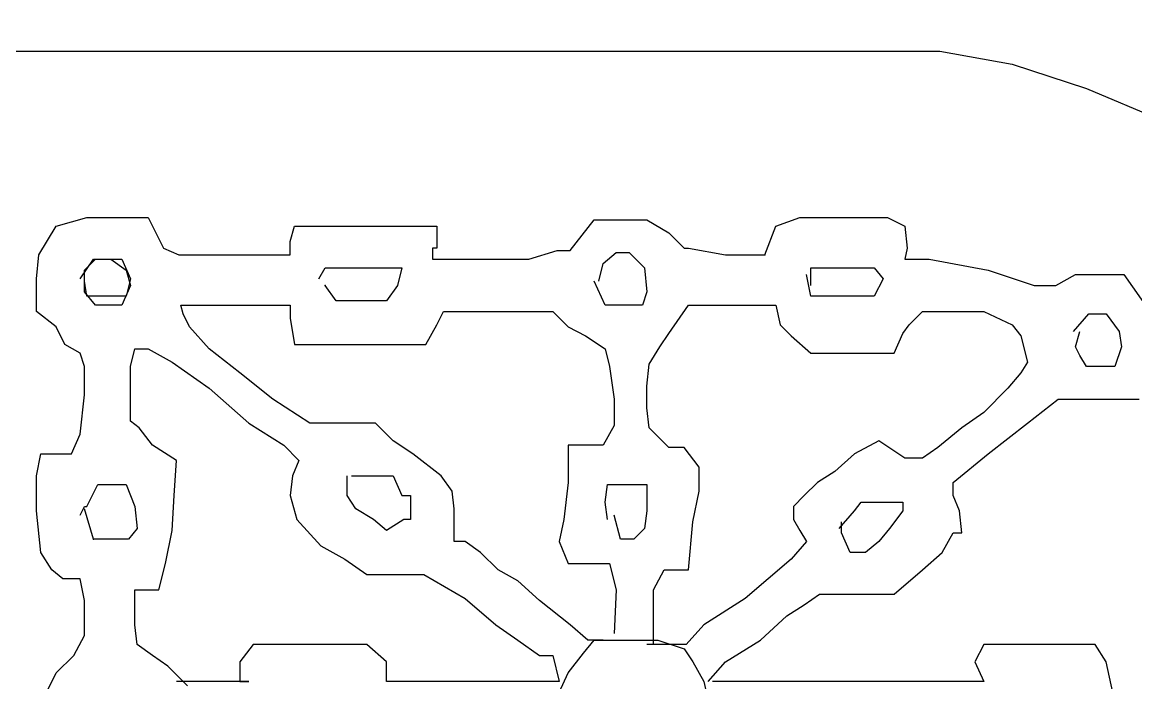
# Model space of a CAD drawing. Extents: x 731654 to 732244, y 4380181 to 4381208.
# Drawn here: x 731692.67 to 731697.76, y 4381045.25 to 4381048.27 of the extents above; entities that cross this region are included whole.
import ezdxf

# ---------------------------------------------------------------- set-up
doc = ezdxf.new("R2010")
doc.units = 0
doc.layers.get('0').update_dxf_attribs({"linetype": 'CONTINUOUS'})

msp = doc.modelspace()

# ---------------------------------------------------------------- linework, layer by layer
at = {"color": 0, "linetype": 'CONTINUOUS'}
for p, q in [((731692.12, 4381048.14), (731692.85, 4381048.14)), ((731692.12, 4381048.14), (731692.85, 4381048.14)), ((731692.85, 4381048.14), (731693.26, 4381048.14)), ((731692.85, 4381048.14), (731693.26, 4381048.14)), ((731693.26, 4381048.14), (731693.82, 4381048.14)), ((731693.26, 4381048.14), (731693.82, 4381048.14)), ((731693.82, 4381048.14), (731694.14, 4381048.14)), ((731693.82, 4381048.14), (731694.14, 4381048.14)), ((731694.14, 4381048.14), (731694.64, 4381048.14)), ((731694.14, 4381048.14), (731694.64, 4381048.14)), ((731694.64, 4381048.14), (731695.2, 4381048.14)), ((731694.64, 4381048.14), (731695.2, 4381048.14)), ((731695.2, 4381048.14), (731695.68, 4381048.14)), ((731695.2, 4381048.14), (731695.68, 4381048.14)), ((731695.68, 4381048.14), (731696.09, 4381048.14)), ((731695.68, 4381048.14), (731696.09, 4381048.14)), ((731696.09, 4381048.14), (731696.5, 4381048.14)), ((731696.09, 4381048.14), (731696.5, 4381048.14)), ((731696.5, 4381048.14), (731696.86, 4381048.14)), ((731696.5, 4381048.14), (731696.86, 4381048.14)), ((731696.86, 4381048.14), (731697.19, 4381048.08)), ((731696.86, 4381048.14), (731697.19, 4381048.08)), ((731697.19, 4381048.08), (731697.53, 4381047.97)), ((731697.19, 4381048.08), (731697.53, 4381047.97)), ((731697.53, 4381047.97), (731697.93, 4381047.8)), ((731697.53, 4381047.97), (731697.93, 4381047.8)), ((731692.82, 4381047.34), (731692.96, 4381047.38)), ((731692.82, 4381047.34), (731692.96, 4381047.38)), ((731692.96, 4381047.38), (731693.09, 4381047.38)), ((731692.96, 4381047.38), (731693.09, 4381047.38)), ((731693.09, 4381047.38), (731693.24, 4381047.38)), ((731693.09, 4381047.38), (731693.24, 4381047.38)), ((731693.24, 4381047.38), (731693.31, 4381047.24)), ((731693.24, 4381047.38), (731693.31, 4381047.24)), ((731695.17, 4381047.23), (731695.28, 4381047.37)), ((731695.17, 4381047.23), (731695.28, 4381047.37)), ((731695.28, 4381047.37), (731695.4, 4381047.37)), ((731695.28, 4381047.37), (731695.4, 4381047.37)), ((731695.4, 4381047.37), (731695.52, 4381047.37)), ((731695.4, 4381047.37), (731695.52, 4381047.37)), ((731695.52, 4381047.37), (731695.62, 4381047.31)), ((731695.52, 4381047.37), (731695.62, 4381047.31)), ((731696.11, 4381047.34), (731696.22, 4381047.38)), ((731696.11, 4381047.34), (731696.22, 4381047.38)), ((731696.22, 4381047.38), (731696.35, 4381047.38)), ((731696.22, 4381047.38), (731696.35, 4381047.38)), ((731696.35, 4381047.38), (731696.5, 4381047.38)), ((731696.35, 4381047.38), (731696.5, 4381047.38)), ((731696.5, 4381047.38), (731696.62, 4381047.38)), ((731696.5, 4381047.38), (731696.62, 4381047.38)), ((731696.62, 4381047.38), (731696.7, 4381047.34)), ((731696.62, 4381047.38), (731696.7, 4381047.34)), ((731692.74, 4381047.21), (731692.82, 4381047.34)), ((731692.74, 4381047.21), (731692.82, 4381047.34)), ((731693.89, 4381047.27), (731693.91, 4381047.34)), ((731693.89, 4381047.27), (731693.91, 4381047.34)), ((731693.91, 4381047.34), (731693.98, 4381047.34)), ((731693.91, 4381047.34), (731693.98, 4381047.34)), ((731693.98, 4381047.34), (731694.14, 4381047.34)), ((731693.98, 4381047.34), (731694.14, 4381047.34)), ((731694.14, 4381047.34), (731694.27, 4381047.34)), ((731694.14, 4381047.34), (731694.27, 4381047.34)), ((731694.27, 4381047.34), (731694.4, 4381047.34)), ((731694.27, 4381047.34), (731694.4, 4381047.34)), ((731694.4, 4381047.34), (731694.5, 4381047.34)), ((731694.4, 4381047.34), (731694.5, 4381047.34)), ((731694.5, 4381047.34), (731694.56, 4381047.34)), ((731694.5, 4381047.34), (731694.56, 4381047.34)), ((731694.56, 4381047.34), (731694.56, 4381047.24)), ((731694.56, 4381047.34), (731694.56, 4381047.24)), ((731695.62, 4381047.31), (731695.69, 4381047.24)), ((731695.62, 4381047.31), (731695.69, 4381047.24)), ((731696.06, 4381047.21), (731696.11, 4381047.34)), ((731696.06, 4381047.21), (731696.11, 4381047.34)), ((731696.7, 4381047.34), (731696.71, 4381047.24)), ((731696.7, 4381047.34), (731696.71, 4381047.24)), ((731693.31, 4381047.24), (731693.38, 4381047.21)), ((731693.31, 4381047.24), (731693.38, 4381047.21)), ((731693.89, 4381047.21), (731693.89, 4381047.27)), ((731693.89, 4381047.21), (731693.89, 4381047.27)), ((731694.56, 4381047.24), (731694.54, 4381047.24)), ((731694.54, 4381047.24), (731694.54, 4381047.19)), ((731694.56, 4381047.24), (731694.54, 4381047.24)), ((731694.54, 4381047.24), (731694.54, 4381047.19)), ((731695.69, 4381047.24), (731695.71, 4381047.24)), ((731695.69, 4381047.24), (731695.71, 4381047.24)), ((731695.71, 4381047.24), (731695.88, 4381047.21)), ((731695.71, 4381047.24), (731695.88, 4381047.21)), ((731696.71, 4381047.24), (731696.7, 4381047.19)), ((731696.71, 4381047.24), (731696.7, 4381047.19)), ((731692.73, 4381047.1), (731692.74, 4381047.21)), ((731692.73, 4381047.1), (731692.74, 4381047.21)), ((731692.93, 4381047.1), (731692.99, 4381047.19)), ((731692.93, 4381047.1), (731692.99, 4381047.19)), ((731692.95, 4381047.14), (731693, 4381047.19)), ((731692.95, 4381047.14), (731693, 4381047.19)), ((731692.99, 4381047.19), (731693.04, 4381047.19)), ((731692.99, 4381047.19), (731693.04, 4381047.19)), ((731693, 4381047.19), (731693.07, 4381047.19)), ((731693, 4381047.19), (731693.07, 4381047.19)), ((731693.04, 4381047.19), (731693.12, 4381047.19)), ((731693.04, 4381047.19), (731693.12, 4381047.19)), ((731693.07, 4381047.19), (731693.14, 4381047.14)), ((731693.07, 4381047.19), (731693.14, 4381047.14)), ((731693.12, 4381047.19), (731693.16, 4381047.1)), ((731693.12, 4381047.19), (731693.16, 4381047.1)), ((731693.38, 4381047.21), (731693.5, 4381047.21)), ((731693.38, 4381047.21), (731693.5, 4381047.21)), ((731693.5, 4381047.21), (731693.64, 4381047.21)), ((731693.5, 4381047.21), (731693.64, 4381047.21)), ((731693.64, 4381047.21), (731693.8, 4381047.21)), ((731693.64, 4381047.21), (731693.8, 4381047.21)), ((731693.8, 4381047.21), (731693.89, 4381047.21)), ((731693.8, 4381047.21), (731693.89, 4381047.21)), ((731694.54, 4381047.19), (731694.69, 4381047.19)), ((731694.54, 4381047.19), (731694.69, 4381047.19)), ((731694.69, 4381047.19), (731694.87, 4381047.19)), ((731694.69, 4381047.19), (731694.87, 4381047.19)), ((731694.87, 4381047.19), (731694.98, 4381047.19)), ((731694.87, 4381047.19), (731694.98, 4381047.19)), ((731694.98, 4381047.19), (731695.11, 4381047.23)), ((731694.98, 4381047.19), (731695.11, 4381047.23)), ((731695.11, 4381047.23), (731695.17, 4381047.23)), ((731695.11, 4381047.23), (731695.17, 4381047.23)), ((731695.32, 4381047.17), (731695.38, 4381047.22)), ((731695.32, 4381047.17), (731695.38, 4381047.22)), ((731695.38, 4381047.22), (731695.44, 4381047.22)), ((731695.38, 4381047.22), (731695.44, 4381047.22)), ((731695.44, 4381047.22), (731695.51, 4381047.15)), ((731695.44, 4381047.22), (731695.51, 4381047.15)), ((731695.88, 4381047.21), (731695.98, 4381047.21)), ((731695.88, 4381047.21), (731695.98, 4381047.21)), ((731695.98, 4381047.21), (731696.06, 4381047.21)), ((731695.98, 4381047.21), (731696.06, 4381047.21)), ((731696.7, 4381047.19), (731696.81, 4381047.19)), ((731696.7, 4381047.19), (731696.81, 4381047.19)), ((731696.81, 4381047.19), (731697.08, 4381047.14)), ((731696.81, 4381047.19), (731697.08, 4381047.14)), ((731692.95, 4381047.04), (731692.95, 4381047.14)), ((731692.95, 4381047.09), (731692.95, 4381047.14)), ((731692.95, 4381047.04), (731692.95, 4381047.14)), ((731692.95, 4381047.09), (731692.95, 4381047.14)), ((731693.14, 4381047.14), (731693.16, 4381047.07)), ((731693.14, 4381047.14), (731693.16, 4381047.07)), ((731694.02, 4381047.1), (731694.05, 4381047.15)), ((731694.02, 4381047.1), (731694.05, 4381047.15)), ((731694.05, 4381047.15), (731694.11, 4381047.15)), ((731694.05, 4381047.15), (731694.11, 4381047.15)), ((731694.11, 4381047.15), (731694.21, 4381047.15)), ((731694.11, 4381047.15), (731694.21, 4381047.15)), ((731694.21, 4381047.15), (731694.34, 4381047.15)), ((731694.21, 4381047.15), (731694.34, 4381047.15)), ((731694.34, 4381047.15), (731694.4, 4381047.15)), ((731694.34, 4381047.15), (731694.4, 4381047.15)), ((731694.4, 4381047.15), (731694.38, 4381047.07)), ((731694.4, 4381047.15), (731694.38, 4381047.07)), ((731695.3, 4381047.09), (731695.32, 4381047.17)), ((731695.3, 4381047.09), (731695.32, 4381047.17)), ((731695.51, 4381047.15), (731695.52, 4381047.04)), ((731695.51, 4381047.15), (731695.52, 4381047.04)), ((731696.27, 4381047.07), (731696.27, 4381047.15)), ((731696.27, 4381047.15), (731696.3, 4381047.15)), ((731696.27, 4381047.07), (731696.27, 4381047.15)), ((731696.27, 4381047.15), (731696.3, 4381047.15)), ((731696.3, 4381047.15), (731696.41, 4381047.15)), ((731696.3, 4381047.15), (731696.41, 4381047.15)), ((731696.41, 4381047.15), (731696.5, 4381047.15)), ((731696.41, 4381047.15), (731696.5, 4381047.15)), ((731696.5, 4381047.15), (731696.56, 4381047.15)), ((731696.5, 4381047.15), (731696.56, 4381047.15)), ((731696.56, 4381047.15), (731696.6, 4381047.1)), ((731696.56, 4381047.15), (731696.6, 4381047.1)), ((731697.08, 4381047.14), (731697.29, 4381047.07)), ((731697.08, 4381047.14), (731697.29, 4381047.07)), ((731692.73, 4381046.95), (731692.73, 4381047.1)), ((731692.73, 4381046.95), (731692.73, 4381047.1)), ((731692.96, 4381047.02), (731692.95, 4381047.09)), ((731692.96, 4381047.02), (731692.95, 4381047.09)), ((731693.16, 4381047.1), (731693.14, 4381047.02)), ((731693.16, 4381047.1), (731693.14, 4381047.02)), ((731695.33, 4381046.98), (731695.28, 4381047.09)), ((731695.33, 4381046.98), (731695.28, 4381047.09)), ((731696.27, 4381047.02), (731696.25, 4381047.12)), ((731696.27, 4381047.02), (731696.25, 4381047.12)), ((731696.6, 4381047.1), (731696.56, 4381047.02)), ((731696.6, 4381047.1), (731696.56, 4381047.02)), ((731697.39, 4381047.07), (731697.48, 4381047.12)), ((731697.39, 4381047.07), (731697.48, 4381047.12)), ((731697.48, 4381047.12), (731697.59, 4381047.12)), ((731697.48, 4381047.12), (731697.59, 4381047.12)), ((731697.59, 4381047.12), (731697.7, 4381047.12)), ((731697.59, 4381047.12), (731697.7, 4381047.12)), ((731697.7, 4381047.12), (731697.82, 4381046.95)), ((731697.7, 4381047.12), (731697.82, 4381046.95)), ((731693, 4381046.98), (731692.95, 4381047.04)), ((731693, 4381046.98), (731692.95, 4381047.04)), ((731693.16, 4381047.07), (731693.12, 4381046.98)), ((731693.16, 4381047.07), (731693.12, 4381046.98)), ((731694.1, 4381047), (731694.05, 4381047.07)), ((731694.1, 4381047), (731694.05, 4381047.07)), ((731694.38, 4381047.07), (731694.33, 4381047)), ((731694.38, 4381047.07), (731694.33, 4381047)), ((731695.52, 4381047.04), (731695.5, 4381046.98)), ((731695.52, 4381047.04), (731695.5, 4381046.98)), ((731697.29, 4381047.07), (731697.39, 4381047.07)), ((731697.29, 4381047.07), (731697.39, 4381047.07)), ((731693, 4381047.02), (731692.96, 4381047.02)), ((731693, 4381047.02), (731692.96, 4381047.02)), ((731693.04, 4381047.02), (731693, 4381047.02)), ((731693.04, 4381047.02), (731693, 4381047.02)), ((731693.1, 4381047.02), (731693.04, 4381047.02)), ((731693.1, 4381047.02), (731693.04, 4381047.02)), ((731693.14, 4381047.02), (731693.1, 4381047.02)), ((731693.14, 4381047.02), (731693.1, 4381047.02)), ((731694.13, 4381047), (731694.1, 4381047)), ((731694.13, 4381047), (731694.1, 4381047)), ((731694.23, 4381047), (731694.13, 4381047)), ((731694.23, 4381047), (731694.13, 4381047)), ((731694.33, 4381047), (731694.23, 4381047)), ((731694.33, 4381047), (731694.23, 4381047)), ((731696.34, 4381047.02), (731696.27, 4381047.02)), ((731696.34, 4381047.02), (731696.27, 4381047.02)), ((731696.47, 4381047.02), (731696.34, 4381047.02)), ((731696.47, 4381047.02), (731696.34, 4381047.02)), ((731696.56, 4381047.02), (731696.47, 4381047.02)), ((731696.56, 4381047.02), (731696.47, 4381047.02)), ((731692.82, 4381046.88), (731692.73, 4381046.95)), ((731692.82, 4381046.88), (731692.73, 4381046.95)), ((731693.05, 4381046.98), (731693, 4381046.98)), ((731693.05, 4381046.98), (731693, 4381046.98)), ((731693.12, 4381046.98), (731693.05, 4381046.98)), ((731693.12, 4381046.98), (731693.05, 4381046.98)), ((731693.4, 4381046.94), (731693.39, 4381046.98)), ((731693.39, 4381046.98), (731693.54, 4381046.98)), ((731693.4, 4381046.94), (731693.39, 4381046.98)), ((731693.39, 4381046.98), (731693.54, 4381046.98)), ((731693.43, 4381046.88), (731693.4, 4381046.94)), ((731693.43, 4381046.88), (731693.4, 4381046.94)), ((731693.54, 4381046.98), (731693.72, 4381046.98)), ((731693.54, 4381046.98), (731693.72, 4381046.98)), ((731693.72, 4381046.98), (731693.84, 4381046.98)), ((731693.72, 4381046.98), (731693.84, 4381046.98)), ((731693.84, 4381046.98), (731693.89, 4381046.98)), ((731693.84, 4381046.98), (731693.89, 4381046.98)), ((731693.89, 4381046.98), (731693.89, 4381046.92)), ((731693.89, 4381046.98), (731693.89, 4381046.92)), ((731694.56, 4381046.89), (731694.59, 4381046.95)), ((731694.56, 4381046.89), (731694.59, 4381046.95)), ((731694.59, 4381046.95), (731694.72, 4381046.95)), ((731694.59, 4381046.95), (731694.72, 4381046.95)), ((731694.72, 4381046.95), (731694.88, 4381046.95)), ((731694.72, 4381046.95), (731694.88, 4381046.95)), ((731694.88, 4381046.95), (731695, 4381046.95)), ((731694.88, 4381046.95), (731695, 4381046.95)), ((731695, 4381046.95), (731695.09, 4381046.95)), ((731695, 4381046.95), (731695.09, 4381046.95)), ((731695.09, 4381046.95), (731695.16, 4381046.88)), ((731695.09, 4381046.95), (731695.16, 4381046.88)), ((731695.35, 4381046.98), (731695.33, 4381046.98)), ((731695.35, 4381046.98), (731695.33, 4381046.98)), ((731695.43, 4381046.98), (731695.35, 4381046.98)), ((731695.43, 4381046.98), (731695.35, 4381046.98)), ((731695.5, 4381046.98), (731695.43, 4381046.98)), ((731695.5, 4381046.98), (731695.43, 4381046.98)), ((731695.62, 4381046.85), (731695.71, 4381046.98)), ((731695.62, 4381046.85), (731695.71, 4381046.98)), ((731695.71, 4381046.98), (731695.79, 4381046.98)), ((731695.71, 4381046.98), (731695.79, 4381046.98)), ((731695.79, 4381046.98), (731695.93, 4381046.98)), ((731695.79, 4381046.98), (731695.93, 4381046.98)), ((731695.93, 4381046.98), (731696.01, 4381046.98)), ((731695.93, 4381046.98), (731696.01, 4381046.98)), ((731696.01, 4381046.98), (731696.08, 4381046.98)), ((731696.01, 4381046.98), (731696.08, 4381046.98)), ((731696.08, 4381046.98), (731696.11, 4381046.98)), ((731696.08, 4381046.98), (731696.11, 4381046.98)), ((731696.11, 4381046.98), (731696.13, 4381046.89)), ((731696.11, 4381046.98), (731696.13, 4381046.89)), ((731696.72, 4381046.89), (731696.78, 4381046.95)), ((731696.72, 4381046.89), (731696.78, 4381046.95)), ((731696.78, 4381046.95), (731696.9, 4381046.95)), ((731696.78, 4381046.95), (731696.9, 4381046.95)), ((731696.9, 4381046.95), (731697.06, 4381046.95)), ((731696.9, 4381046.95), (731697.06, 4381046.95)), ((731697.06, 4381046.95), (731697.19, 4381046.89)), ((731697.06, 4381046.95), (731697.19, 4381046.89)), ((731697.47, 4381046.86), (731697.54, 4381046.94)), ((731697.47, 4381046.86), (731697.54, 4381046.94)), ((731697.54, 4381046.94), (731697.62, 4381046.94)), ((731697.54, 4381046.94), (731697.62, 4381046.94)), ((731697.62, 4381046.94), (731697.68, 4381046.86)), ((731697.62, 4381046.94), (731697.68, 4381046.86)), ((731693.89, 4381046.92), (731693.91, 4381046.8)), ((731693.89, 4381046.92), (731693.91, 4381046.8)), ((731694.51, 4381046.8), (731694.56, 4381046.89)), ((731694.51, 4381046.8), (731694.56, 4381046.89)), ((731696.13, 4381046.89), (731696.18, 4381046.84)), ((731696.13, 4381046.89), (731696.18, 4381046.84)), ((731696.69, 4381046.85), (731696.72, 4381046.89)), ((731696.69, 4381046.85), (731696.72, 4381046.89)), ((731697.19, 4381046.89), (731697.23, 4381046.84)), ((731697.19, 4381046.89), (731697.23, 4381046.84)), ((731692.86, 4381046.8), (731692.82, 4381046.88)), ((731692.86, 4381046.8), (731692.82, 4381046.88)), ((731693.52, 4381046.78), (731693.43, 4381046.88)), ((731693.52, 4381046.78), (731693.43, 4381046.88)), ((731695.16, 4381046.88), (731695.24, 4381046.84)), ((731695.16, 4381046.88), (731695.24, 4381046.84)), ((731695.24, 4381046.84), (731695.33, 4381046.78)), ((731695.24, 4381046.84), (731695.33, 4381046.78)), ((731695.58, 4381046.79), (731695.62, 4381046.85)), ((731695.58, 4381046.79), (731695.62, 4381046.85)), ((731696.18, 4381046.84), (731696.27, 4381046.76)), ((731696.18, 4381046.84), (731696.27, 4381046.76)), ((731696.65, 4381046.76), (731696.69, 4381046.85)), ((731696.65, 4381046.76), (731696.69, 4381046.85)), ((731697.23, 4381046.84), (731697.26, 4381046.72)), ((731697.23, 4381046.84), (731697.26, 4381046.72)), ((731697.48, 4381046.79), (731697.5, 4381046.86)), ((731697.48, 4381046.79), (731697.5, 4381046.86)), ((731697.68, 4381046.86), (731697.69, 4381046.79)), ((731697.68, 4381046.86), (731697.69, 4381046.79)), ((731692.93, 4381046.76), (731692.86, 4381046.8)), ((731692.93, 4381046.76), (731692.86, 4381046.8)), ((731693.91, 4381046.8), (731694, 4381046.8)), ((731693.91, 4381046.8), (731694, 4381046.8)), ((731694, 4381046.8), (731694.21, 4381046.8)), ((731694, 4381046.8), (731694.21, 4381046.8)), ((731694.21, 4381046.8), (731694.31, 4381046.8)), ((731694.21, 4381046.8), (731694.31, 4381046.8)), ((731694.31, 4381046.8), (731694.44, 4381046.8)), ((731694.31, 4381046.8), (731694.44, 4381046.8)), ((731694.44, 4381046.8), (731694.51, 4381046.8)), ((731694.44, 4381046.8), (731694.51, 4381046.8)), ((731695.53, 4381046.71), (731695.58, 4381046.79)), ((731695.53, 4381046.71), (731695.58, 4381046.79)), ((731697.5, 4381046.75), (731697.48, 4381046.79)), ((731697.5, 4381046.75), (731697.48, 4381046.79)), ((731697.69, 4381046.79), (731697.66, 4381046.7)), ((731697.69, 4381046.79), (731697.66, 4381046.7)), ((731692.95, 4381046.7), (731692.93, 4381046.76)), ((731692.95, 4381046.7), (731692.93, 4381046.76)), ((731693.16, 4381046.7), (731693.18, 4381046.78)), ((731693.16, 4381046.7), (731693.18, 4381046.78)), ((731693.18, 4381046.78), (731693.24, 4381046.78)), ((731693.18, 4381046.78), (731693.24, 4381046.78)), ((731693.24, 4381046.78), (731693.35, 4381046.72)), ((731693.24, 4381046.78), (731693.35, 4381046.72)), ((731693.66, 4381046.67), (731693.52, 4381046.78)), ((731693.66, 4381046.67), (731693.52, 4381046.78)), ((731695.33, 4381046.78), (731695.35, 4381046.7)), ((731695.33, 4381046.78), (731695.35, 4381046.7)), ((731696.27, 4381046.76), (731696.37, 4381046.76)), ((731696.27, 4381046.76), (731696.37, 4381046.76)), ((731696.37, 4381046.76), (731696.45, 4381046.76)), ((731696.37, 4381046.76), (731696.45, 4381046.76)), ((731696.45, 4381046.76), (731696.55, 4381046.76)), ((731696.45, 4381046.76), (731696.55, 4381046.76)), ((731696.55, 4381046.76), (731696.65, 4381046.76)), ((731696.55, 4381046.76), (731696.65, 4381046.76)), ((731697.53, 4381046.7), (731697.5, 4381046.75)), ((731697.53, 4381046.7), (731697.5, 4381046.75)), ((731692.95, 4381046.57), (731692.95, 4381046.7)), ((731692.95, 4381046.57), (731692.95, 4381046.7)), ((731693.16, 4381046.57), (731693.16, 4381046.7)), ((731693.16, 4381046.57), (731693.16, 4381046.7)), ((731693.35, 4381046.72), (731693.52, 4381046.6)), ((731693.35, 4381046.72), (731693.52, 4381046.6)), ((731695.35, 4381046.7), (731695.37, 4381046.55)), ((731695.35, 4381046.7), (731695.37, 4381046.55)), ((731695.52, 4381046.61), (731695.53, 4381046.71)), ((731695.52, 4381046.61), (731695.53, 4381046.71)), ((731697.26, 4381046.72), (731697.23, 4381046.67)), ((731697.26, 4381046.72), (731697.23, 4381046.67)), ((731697.59, 4381046.7), (731697.53, 4381046.7)), ((731697.59, 4381046.7), (731697.53, 4381046.7)), ((731697.66, 4381046.7), (731697.59, 4381046.7)), ((731697.66, 4381046.7), (731697.59, 4381046.7)), ((731693.81, 4381046.55), (731693.66, 4381046.67)), ((731693.81, 4381046.55), (731693.66, 4381046.67)), ((731697.23, 4381046.67), (731697.17, 4381046.6)), ((731697.23, 4381046.67), (731697.17, 4381046.6)), ((731693.52, 4381046.6), (731693.7, 4381046.44)), ((731693.52, 4381046.6), (731693.7, 4381046.44)), ((731695.52, 4381046.51), (731695.52, 4381046.61)), ((731695.52, 4381046.51), (731695.52, 4381046.61)), ((731697.17, 4381046.6), (731697.06, 4381046.49)), ((731697.17, 4381046.6), (731697.06, 4381046.49)), ((731692.93, 4381046.39), (731692.95, 4381046.57)), ((731692.93, 4381046.39), (731692.95, 4381046.57)), ((731693.16, 4381046.45), (731693.16, 4381046.57)), ((731693.16, 4381046.45), (731693.16, 4381046.57)), ((731693.98, 4381046.44), (731693.81, 4381046.55)), ((731693.98, 4381046.44), (731693.81, 4381046.55)), ((731695.37, 4381046.55), (731695.37, 4381046.43)), ((731695.37, 4381046.55), (731695.37, 4381046.43)), ((731697.26, 4381046.44), (731697.4, 4381046.55)), ((731697.26, 4381046.44), (731697.4, 4381046.55)), ((731697.4, 4381046.55), (731697.5, 4381046.55)), ((731697.4, 4381046.55), (731697.5, 4381046.55)), ((731697.5, 4381046.55), (731697.59, 4381046.55)), ((731697.5, 4381046.55), (731697.59, 4381046.55)), ((731697.59, 4381046.55), (731697.68, 4381046.55)), ((731697.59, 4381046.55), (731697.68, 4381046.55)), ((731697.68, 4381046.55), (731697.77, 4381046.55)), ((731697.68, 4381046.55), (731697.77, 4381046.55)), ((731695.53, 4381046.42), (731695.52, 4381046.51)), ((731695.53, 4381046.42), (731695.52, 4381046.51)), ((731697.06, 4381046.49), (731696.96, 4381046.42)), ((731697.06, 4381046.49), (731696.96, 4381046.42)), ((731693.2, 4381046.42), (731693.16, 4381046.45)), ((731693.2, 4381046.42), (731693.16, 4381046.45)), ((731693.7, 4381046.44), (731693.86, 4381046.34)), ((731693.7, 4381046.44), (731693.86, 4381046.34)), ((731694.05, 4381046.44), (731693.98, 4381046.44)), ((731694.05, 4381046.44), (731693.98, 4381046.44)), ((731694.11, 4381046.44), (731694.05, 4381046.44)), ((731694.11, 4381046.44), (731694.05, 4381046.44)), ((731694.2, 4381046.44), (731694.11, 4381046.44)), ((731694.2, 4381046.44), (731694.11, 4381046.44)), ((731694.28, 4381046.44), (731694.2, 4381046.44)), ((731694.28, 4381046.44), (731694.2, 4381046.44)), ((731694.36, 4381046.36), (731694.28, 4381046.44)), ((731694.36, 4381046.36), (731694.28, 4381046.44)), ((731695.37, 4381046.43), (731695.32, 4381046.34)), ((731695.37, 4381046.43), (731695.32, 4381046.34)), ((731697.08, 4381046.3), (731697.26, 4381046.44)), ((731697.08, 4381046.3), (731697.26, 4381046.44)), ((731692.89, 4381046.3), (731692.93, 4381046.39)), ((731692.89, 4381046.3), (731692.93, 4381046.39)), ((731693.26, 4381046.34), (731693.2, 4381046.42)), ((731693.26, 4381046.34), (731693.2, 4381046.42)), ((731695.62, 4381046.33), (731695.53, 4381046.42)), ((731695.62, 4381046.33), (731695.53, 4381046.42)), ((731696.96, 4381046.42), (731696.85, 4381046.33)), ((731696.96, 4381046.42), (731696.85, 4381046.33)), ((731693.37, 4381046.27), (731693.26, 4381046.34)), ((731693.37, 4381046.27), (731693.26, 4381046.34)), ((731693.86, 4381046.34), (731693.93, 4381046.27)), ((731693.86, 4381046.34), (731693.93, 4381046.27)), ((731694.45, 4381046.3), (731694.36, 4381046.36)), ((731694.45, 4381046.3), (731694.36, 4381046.36)), ((731695.24, 4381046.34), (731695.16, 4381046.34)), ((731695.16, 4381046.34), (731695.16, 4381046.17)), ((731695.24, 4381046.34), (731695.16, 4381046.34)), ((731695.16, 4381046.34), (731695.16, 4381046.17)), ((731695.32, 4381046.34), (731695.24, 4381046.34)), ((731695.32, 4381046.34), (731695.24, 4381046.34)), ((731695.69, 4381046.33), (731695.62, 4381046.33)), ((731695.69, 4381046.33), (731695.62, 4381046.33)), ((731695.76, 4381046.24), (731695.69, 4381046.33)), ((731695.76, 4381046.24), (731695.69, 4381046.33)), ((731696.58, 4381046.36), (731696.47, 4381046.3)), ((731696.58, 4381046.36), (731696.47, 4381046.3)), ((731696.7, 4381046.28), (731696.58, 4381046.36)), ((731696.7, 4381046.28), (731696.58, 4381046.36)), ((731696.85, 4381046.33), (731696.78, 4381046.28)), ((731696.85, 4381046.33), (731696.78, 4381046.28)), ((731692.73, 4381046.2), (731692.75, 4381046.3)), ((731692.73, 4381046.2), (731692.75, 4381046.3)), ((731692.75, 4381046.3), (731692.82, 4381046.3)), ((731692.75, 4381046.3), (731692.82, 4381046.3)), ((731692.82, 4381046.3), (731692.89, 4381046.3)), ((731692.82, 4381046.3), (731692.89, 4381046.3)), ((731694.58, 4381046.2), (731694.45, 4381046.3)), ((731694.58, 4381046.2), (731694.45, 4381046.3)), ((731696.47, 4381046.3), (731696.38, 4381046.22)), ((731696.47, 4381046.3), (731696.38, 4381046.22)), ((731696.78, 4381046.28), (731696.7, 4381046.28)), ((731696.78, 4381046.28), (731696.7, 4381046.28)), ((731696.92, 4381046.17), (731697.08, 4381046.3)), ((731696.92, 4381046.17), (731697.08, 4381046.3)), ((731693.36, 4381046.11), (731693.37, 4381046.27)), ((731693.36, 4381046.11), (731693.37, 4381046.27)), ((731693.93, 4381046.27), (731693.9, 4381046.2)), ((731693.93, 4381046.27), (731693.9, 4381046.2)), ((731695.76, 4381046.13), (731695.76, 4381046.24)), ((731695.76, 4381046.13), (731695.76, 4381046.24)), ((731692.73, 4381046.04), (731692.73, 4381046.2)), ((731692.73, 4381046.04), (731692.73, 4381046.2)), ((731693.9, 4381046.2), (731693.89, 4381046.11)), ((731693.9, 4381046.2), (731693.89, 4381046.11)), ((731694.15, 4381046.11), (731694.15, 4381046.2)), ((731694.15, 4381046.11), (731694.15, 4381046.2)), ((731694.17, 4381046.2), (731694.19, 4381046.2)), ((731694.17, 4381046.2), (731694.19, 4381046.2)), ((731694.19, 4381046.2), (731694.25, 4381046.2)), ((731694.19, 4381046.2), (731694.25, 4381046.2)), ((731694.25, 4381046.2), (731694.36, 4381046.2)), ((731694.25, 4381046.2), (731694.36, 4381046.2)), ((731694.36, 4381046.2), (731694.4, 4381046.11)), ((731694.36, 4381046.2), (731694.4, 4381046.11)), ((731694.63, 4381046.13), (731694.58, 4381046.2)), ((731694.63, 4381046.13), (731694.58, 4381046.2)), ((731696.38, 4381046.22), (731696.3, 4381046.17)), ((731696.38, 4381046.22), (731696.3, 4381046.17)), ((731692.96, 4381046.06), (731693.01, 4381046.16)), ((731692.96, 4381046.06), (731693.01, 4381046.16)), ((731693.01, 4381046.16), (731693.1, 4381046.16)), ((731693.01, 4381046.16), (731693.1, 4381046.16)), ((731693.1, 4381046.16), (731693.14, 4381046.16)), ((731693.1, 4381046.16), (731693.14, 4381046.16)), ((731693.14, 4381046.16), (731693.18, 4381046.06)), ((731693.14, 4381046.16), (731693.18, 4381046.06)), ((731694.64, 4381046.05), (731694.63, 4381046.13)), ((731694.64, 4381046.05), (731694.63, 4381046.13)), ((731695.16, 4381046.17), (731695.14, 4381046)), ((731695.16, 4381046.17), (731695.14, 4381046)), ((731695.33, 4381046.08), (731695.34, 4381046.16)), ((731695.33, 4381046.08), (731695.34, 4381046.16)), ((731695.34, 4381046.16), (731695.38, 4381046.16)), ((731695.34, 4381046.16), (731695.38, 4381046.16)), ((731695.38, 4381046.16), (731695.43, 4381046.16)), ((731695.38, 4381046.16), (731695.43, 4381046.16)), ((731695.43, 4381046.16), (731695.49, 4381046.16)), ((731695.43, 4381046.16), (731695.49, 4381046.16)), ((731695.49, 4381046.16), (731695.52, 4381046.16)), ((731695.49, 4381046.16), (731695.52, 4381046.16)), ((731695.52, 4381046.16), (731695.52, 4381046.04)), ((731695.52, 4381046.16), (731695.52, 4381046.04)), ((731695.73, 4381045.99), (731695.76, 4381046.13)), ((731695.73, 4381045.99), (731695.76, 4381046.13)), ((731696.3, 4381046.17), (731696.24, 4381046.11)), ((731696.3, 4381046.17), (731696.24, 4381046.11)), ((731696.92, 4381046.11), (731696.92, 4381046.17)), ((731696.92, 4381046.11), (731696.92, 4381046.17)), ((731693.35, 4381045.95), (731693.36, 4381046.11)), ((731693.35, 4381045.95), (731693.36, 4381046.11)), ((731693.89, 4381046.11), (731693.92, 4381046)), ((731693.89, 4381046.11), (731693.92, 4381046)), ((731694.19, 4381046.05), (731694.15, 4381046.11)), ((731694.19, 4381046.05), (731694.15, 4381046.11)), ((731694.4, 4381046.11), (731694.44, 4381046.11)), ((731694.4, 4381046.11), (731694.44, 4381046.11)), ((731694.44, 4381046.11), (731694.44, 4381046)), ((731694.44, 4381046.11), (731694.44, 4381046)), ((731695.34, 4381046), (731695.33, 4381046.08)), ((731695.34, 4381046), (731695.33, 4381046.08)), ((731696.24, 4381046.11), (731696.19, 4381046.06)), ((731696.24, 4381046.11), (731696.19, 4381046.06)), ((731696.47, 4381046.04), (731696.5, 4381046.08)), ((731696.47, 4381046.04), (731696.5, 4381046.08)), ((731696.5, 4381046.08), (731696.58, 4381046.08)), ((731696.5, 4381046.08), (731696.58, 4381046.08)), ((731696.58, 4381046.08), (731696.61, 4381046.08)), ((731696.58, 4381046.08), (731696.61, 4381046.08)), ((731696.61, 4381046.08), (731696.69, 4381046.08)), ((731696.61, 4381046.08), (731696.69, 4381046.08)), ((731696.69, 4381046.08), (731696.69, 4381046.04)), ((731696.69, 4381046.08), (731696.69, 4381046.04)), ((731696.95, 4381046.04), (731696.92, 4381046.11)), ((731696.95, 4381046.04), (731696.92, 4381046.11)), ((731692.75, 4381045.85), (731692.73, 4381046.04)), ((731692.75, 4381045.85), (731692.73, 4381046.04)), ((731692.93, 4381046.02), (731692.95, 4381046.06)), ((731692.93, 4381046.02), (731692.95, 4381046.06)), ((731692.95, 4381046.06), (731692.96, 4381046.06)), ((731692.95, 4381046.06), (731692.96, 4381046.06)), ((731692.99, 4381045.91), (731692.95, 4381046.05)), ((731692.99, 4381045.91), (731692.95, 4381046.05)), ((731693.18, 4381046.06), (731693.19, 4381045.96)), ((731693.18, 4381046.06), (731693.19, 4381045.96)), ((731694.27, 4381046), (731694.19, 4381046.05)), ((731694.27, 4381046), (731694.19, 4381046.05)), ((731694.64, 4381045.9), (731694.64, 4381046.05)), ((731694.64, 4381045.9), (731694.64, 4381046.05)), ((731695.4, 4381045.91), (731695.37, 4381046.02)), ((731695.4, 4381045.91), (731695.37, 4381046.02)), ((731695.52, 4381046.04), (731695.51, 4381045.96)), ((731695.52, 4381046.04), (731695.51, 4381045.96)), ((731696.19, 4381046.06), (731696.19, 4381046)), ((731696.19, 4381046.06), (731696.19, 4381046)), ((731696.4, 4381045.96), (731696.47, 4381046.04)), ((731696.4, 4381045.96), (731696.47, 4381046.04)), ((731696.69, 4381046.04), (731696.63, 4381045.96)), ((731696.69, 4381046.04), (731696.63, 4381045.96)), ((731696.96, 4381045.94), (731696.95, 4381046.04)), ((731696.96, 4381045.94), (731696.95, 4381046.04)), ((731693.92, 4381046), (731694.03, 4381045.88)), ((731693.92, 4381046), (731694.03, 4381045.88)), ((731694.33, 4381045.95), (731694.27, 4381046)), ((731694.33, 4381045.95), (731694.27, 4381046)), ((731694.41, 4381046), (731694.33, 4381045.95)), ((731694.41, 4381046), (731694.33, 4381045.95)), ((731694.44, 4381046), (731694.41, 4381046)), ((731694.44, 4381046), (731694.41, 4381046)), ((731695.14, 4381046), (731695.12, 4381045.9)), ((731695.14, 4381046), (731695.12, 4381045.9)), ((731695.71, 4381045.77), (731695.73, 4381045.99)), ((731695.71, 4381045.77), (731695.73, 4381045.99)), ((731696.19, 4381046), (731696.22, 4381045.95)), ((731696.19, 4381046), (731696.22, 4381045.95)), ((731696.41, 4381045.94), (731696.41, 4381045.99)), ((731696.41, 4381045.94), (731696.41, 4381045.99)), ((731693.19, 4381045.96), (731693.15, 4381045.91)), ((731693.19, 4381045.96), (731693.15, 4381045.91)), ((731693.32, 4381045.8), (731693.35, 4381045.95)), ((731693.32, 4381045.8), (731693.35, 4381045.95)), ((731695.51, 4381045.96), (731695.46, 4381045.91)), ((731695.51, 4381045.96), (731695.46, 4381045.91)), ((731696.22, 4381045.95), (731696.25, 4381045.9)), ((731696.22, 4381045.95), (731696.25, 4381045.9)), ((731696.45, 4381045.85), (731696.41, 4381045.94)), ((731696.45, 4381045.85), (731696.41, 4381045.94)), ((731696.63, 4381045.96), (731696.58, 4381045.9)), ((731696.63, 4381045.96), (731696.58, 4381045.9)), ((731696.87, 4381045.85), (731696.92, 4381045.94)), ((731696.87, 4381045.85), (731696.92, 4381045.94)), ((731696.92, 4381045.94), (731696.96, 4381045.94)), ((731696.92, 4381045.94), (731696.96, 4381045.94)), ((731693.03, 4381045.91), (731692.99, 4381045.91)), ((731693.03, 4381045.91), (731692.99, 4381045.91)), ((731693.1, 4381045.91), (731693.03, 4381045.91)), ((731693.1, 4381045.91), (731693.03, 4381045.91)), ((731693.15, 4381045.91), (731693.1, 4381045.91)), ((731693.15, 4381045.91), (731693.1, 4381045.91)), ((731694.03, 4381045.88), (731694.14, 4381045.82)), ((731694.03, 4381045.88), (731694.14, 4381045.82)), ((731694.69, 4381045.9), (731694.64, 4381045.9)), ((731694.69, 4381045.9), (731694.64, 4381045.9)), ((731694.76, 4381045.85), (731694.69, 4381045.9)), ((731694.76, 4381045.85), (731694.69, 4381045.9)), ((731695.12, 4381045.9), (731695.16, 4381045.8)), ((731695.12, 4381045.9), (731695.16, 4381045.8)), ((731695.46, 4381045.91), (731695.4, 4381045.91)), ((731695.46, 4381045.91), (731695.4, 4381045.91)), ((731696.25, 4381045.9), (731696.18, 4381045.82)), ((731696.25, 4381045.9), (731696.18, 4381045.82)), ((731696.58, 4381045.9), (731696.52, 4381045.85)), ((731696.58, 4381045.9), (731696.52, 4381045.85)), ((731692.8, 4381045.77), (731692.75, 4381045.85)), ((731692.8, 4381045.77), (731692.75, 4381045.85)), ((731694.14, 4381045.82), (731694.24, 4381045.75)), ((731694.14, 4381045.82), (731694.24, 4381045.75)), ((731694.84, 4381045.77), (731694.76, 4381045.85)), ((731694.84, 4381045.77), (731694.76, 4381045.85)), ((731696.18, 4381045.82), (731695.97, 4381045.64)), ((731696.18, 4381045.82), (731695.97, 4381045.64)), ((731696.52, 4381045.85), (731696.45, 4381045.85)), ((731696.52, 4381045.85), (731696.45, 4381045.85)), ((731696.78, 4381045.77), (731696.87, 4381045.85)), ((731696.78, 4381045.77), (731696.87, 4381045.85)), ((731692.85, 4381045.73), (731692.8, 4381045.77)), ((731692.85, 4381045.73), (731692.8, 4381045.77)), ((731693.29, 4381045.68), (731693.32, 4381045.8)), ((731693.29, 4381045.68), (731693.32, 4381045.8)), ((731694.93, 4381045.72), (731694.84, 4381045.77)), ((731694.93, 4381045.72), (731694.84, 4381045.77)), ((731695.16, 4381045.8), (731695.23, 4381045.8)), ((731695.16, 4381045.8), (731695.23, 4381045.8)), ((731695.23, 4381045.8), (731695.3, 4381045.8)), ((731695.23, 4381045.8), (731695.3, 4381045.8)), ((731695.3, 4381045.8), (731695.35, 4381045.8)), ((731695.3, 4381045.8), (731695.35, 4381045.8)), ((731695.35, 4381045.8), (731695.38, 4381045.68)), ((731695.35, 4381045.8), (731695.38, 4381045.68)), ((731695.55, 4381045.68), (731695.6, 4381045.77)), ((731695.55, 4381045.68), (731695.6, 4381045.77)), ((731695.6, 4381045.77), (731695.62, 4381045.77)), ((731695.6, 4381045.77), (731695.62, 4381045.77)), ((731695.62, 4381045.77), (731695.71, 4381045.77)), ((731695.62, 4381045.77), (731695.71, 4381045.77)), ((731696.65, 4381045.66), (731696.78, 4381045.77)), ((731696.65, 4381045.66), (731696.78, 4381045.77)), ((731692.93, 4381045.73), (731692.85, 4381045.73)), ((731692.93, 4381045.73), (731692.85, 4381045.73)), ((731692.95, 4381045.63), (731692.93, 4381045.73)), ((731692.95, 4381045.63), (731692.93, 4381045.73)), ((731694.24, 4381045.75), (731694.33, 4381045.75)), ((731694.24, 4381045.75), (731694.33, 4381045.75)), ((731694.33, 4381045.75), (731694.41, 4381045.75)), ((731694.33, 4381045.75), (731694.41, 4381045.75)), ((731694.41, 4381045.75), (731694.45, 4381045.75)), ((731694.41, 4381045.75), (731694.45, 4381045.75)), ((731694.45, 4381045.75), (731694.5, 4381045.75)), ((731694.45, 4381045.75), (731694.5, 4381045.75)), ((731694.5, 4381045.75), (731694.69, 4381045.64)), ((731694.5, 4381045.75), (731694.69, 4381045.64)), ((731695.03, 4381045.63), (731694.93, 4381045.72)), ((731695.03, 4381045.63), (731694.93, 4381045.72)), ((731693.18, 4381045.64), (731693.18, 4381045.68)), ((731693.18, 4381045.68), (731693.29, 4381045.68)), ((731693.18, 4381045.64), (731693.18, 4381045.68)), ((731693.18, 4381045.68), (731693.29, 4381045.68)), ((731695.38, 4381045.68), (731695.37, 4381045.48)), ((731695.38, 4381045.68), (731695.37, 4381045.48)), ((731695.55, 4381045.6), (731695.55, 4381045.68)), ((731695.55, 4381045.6), (731695.55, 4381045.68)), ((731692.95, 4381045.47), (731692.95, 4381045.63)), ((731692.95, 4381045.47), (731692.95, 4381045.63)), ((731693.18, 4381045.57), (731693.18, 4381045.64)), ((731693.18, 4381045.57), (731693.18, 4381045.64)), ((731694.69, 4381045.64), (731694.83, 4381045.52)), ((731694.69, 4381045.64), (731694.83, 4381045.52)), ((731695.17, 4381045.52), (731695.03, 4381045.63)), ((731695.17, 4381045.52), (731695.03, 4381045.63)), ((731695.97, 4381045.64), (731695.78, 4381045.52)), ((731695.97, 4381045.64), (731695.78, 4381045.52)), ((731696.24, 4381045.61), (731696.31, 4381045.66)), ((731696.24, 4381045.61), (731696.31, 4381045.66)), ((731696.31, 4381045.66), (731696.41, 4381045.66)), ((731696.31, 4381045.66), (731696.41, 4381045.66)), ((731696.41, 4381045.66), (731696.47, 4381045.66)), ((731696.41, 4381045.66), (731696.47, 4381045.66)), ((731696.47, 4381045.66), (731696.55, 4381045.66)), ((731696.47, 4381045.66), (731696.55, 4381045.66)), ((731696.55, 4381045.66), (731696.65, 4381045.66)), ((731696.55, 4381045.66), (731696.65, 4381045.66)), ((731693.18, 4381045.52), (731693.18, 4381045.57)), ((731693.18, 4381045.52), (731693.18, 4381045.57)), ((731695.55, 4381045.52), (731695.55, 4381045.6)), ((731695.55, 4381045.52), (731695.55, 4381045.6)), ((731696.04, 4381045.45), (731696.16, 4381045.56)), ((731696.04, 4381045.45), (731696.16, 4381045.56)), ((731696.16, 4381045.56), (731696.24, 4381045.61)), ((731696.16, 4381045.56), (731696.24, 4381045.61)), ((731693.19, 4381045.43), (731693.18, 4381045.52)), ((731693.19, 4381045.43), (731693.18, 4381045.52)), ((731694.83, 4381045.52), (731694.93, 4381045.45)), ((731694.83, 4381045.52), (731694.93, 4381045.45)), ((731695.25, 4381045.45), (731695.17, 4381045.52)), ((731695.25, 4381045.45), (731695.17, 4381045.52)), ((731695.55, 4381045.43), (731695.55, 4381045.52)), ((731695.55, 4381045.43), (731695.55, 4381045.52)), ((731695.78, 4381045.52), (731695.7, 4381045.43)), ((731695.78, 4381045.52), (731695.7, 4381045.43)), ((731692.9, 4381045.38), (731692.95, 4381045.47)), ((731692.9, 4381045.38), (731692.95, 4381045.47)), ((731693.26, 4381045.38), (731693.19, 4381045.43)), ((731693.26, 4381045.38), (731693.19, 4381045.43)), ((731693.72, 4381045.43), (731693.66, 4381045.35)), ((731693.72, 4381045.43), (731693.66, 4381045.35)), ((731693.8, 4381045.43), (731693.72, 4381045.43)), ((731693.8, 4381045.43), (731693.72, 4381045.43)), ((731693.93, 4381045.43), (731693.8, 4381045.43)), ((731693.93, 4381045.43), (731693.8, 4381045.43)), ((731694.08, 4381045.43), (731693.93, 4381045.43)), ((731694.08, 4381045.43), (731693.93, 4381045.43)), ((731694.24, 4381045.43), (731694.08, 4381045.43)), ((731694.24, 4381045.43), (731694.08, 4381045.43)), ((731694.33, 4381045.35), (731694.24, 4381045.43)), ((731694.33, 4381045.35), (731694.24, 4381045.43)), ((731694.93, 4381045.45), (731695.03, 4381045.38)), ((731694.93, 4381045.45), (731695.03, 4381045.38)), ((731695.23, 4381045.39), (731695.28, 4381045.45)), ((731695.23, 4381045.39), (731695.28, 4381045.45)), ((731695.32, 4381045.45), (731695.25, 4381045.45)), ((731695.32, 4381045.45), (731695.25, 4381045.45)), ((731695.28, 4381045.45), (731695.38, 4381045.45)), ((731695.28, 4381045.45), (731695.38, 4381045.45)), ((731695.38, 4381045.45), (731695.47, 4381045.45)), ((731695.38, 4381045.45), (731695.47, 4381045.45)), ((731695.47, 4381045.45), (731695.57, 4381045.45)), ((731695.47, 4381045.45), (731695.57, 4381045.45)), ((731695.6, 4381045.43), (731695.52, 4381045.43)), ((731695.6, 4381045.43), (731695.52, 4381045.43)), ((731695.57, 4381045.45), (731695.69, 4381045.41)), ((731695.57, 4381045.45), (731695.69, 4381045.41)), ((731695.66, 4381045.43), (731695.6, 4381045.43)), ((731695.66, 4381045.43), (731695.6, 4381045.43)), ((731695.7, 4381045.43), (731695.66, 4381045.43)), ((731695.7, 4381045.43), (731695.66, 4381045.43)), ((731695.69, 4381045.41), (731695.73, 4381045.35)), ((731695.69, 4381045.41), (731695.73, 4381045.35)), ((731695.88, 4381045.35), (731696.04, 4381045.45)), ((731695.88, 4381045.35), (731696.04, 4381045.45)), ((731697.06, 4381045.43), (731697.02, 4381045.35)), ((731697.06, 4381045.43), (731697.02, 4381045.35)), ((731697.12, 4381045.43), (731697.06, 4381045.43)), ((731697.12, 4381045.43), (731697.06, 4381045.43)), ((731697.29, 4381045.43), (731697.12, 4381045.43)), ((731697.29, 4381045.43), (731697.12, 4381045.43)), ((731697.45, 4381045.43), (731697.29, 4381045.43)), ((731697.45, 4381045.43), (731697.29, 4381045.43)), ((731697.57, 4381045.43), (731697.45, 4381045.43)), ((731697.57, 4381045.43), (731697.45, 4381045.43)), ((731697.62, 4381045.35), (731697.57, 4381045.43)), ((731697.62, 4381045.35), (731697.57, 4381045.43)), ((731692.82, 4381045.3), (731692.9, 4381045.38)), ((731692.82, 4381045.3), (731692.9, 4381045.38)), ((731693.33, 4381045.33), (731693.26, 4381045.38)), ((731693.33, 4381045.33), (731693.26, 4381045.38)), ((731695.03, 4381045.38), (731695.09, 4381045.38)), ((731695.03, 4381045.38), (731695.09, 4381045.38)), ((731695.09, 4381045.38), (731695.12, 4381045.26)), ((731695.09, 4381045.38), (731695.12, 4381045.26)), ((731695.16, 4381045.3), (731695.23, 4381045.39)), ((731695.16, 4381045.3), (731695.23, 4381045.39)), ((731693.42, 4381045.24), (731693.33, 4381045.33)), ((731693.42, 4381045.24), (731693.33, 4381045.33)), ((731693.66, 4381045.35), (731693.66, 4381045.26)), ((731693.66, 4381045.35), (731693.66, 4381045.26)), ((731694.33, 4381045.26), (731694.33, 4381045.35)), ((731694.33, 4381045.26), (731694.33, 4381045.35)), ((731695.73, 4381045.35), (731695.78, 4381045.26)), ((731695.73, 4381045.35), (731695.78, 4381045.26)), ((731695.8, 4381045.26), (731695.88, 4381045.35)), ((731695.8, 4381045.26), (731695.88, 4381045.35)), ((731697.02, 4381045.35), (731697.06, 4381045.26)), ((731697.02, 4381045.35), (731697.06, 4381045.26)), ((731697.65, 4381045.21), (731697.62, 4381045.35)), ((731697.65, 4381045.21), (731697.62, 4381045.35)), ((731692.76, 4381045.18), (731692.82, 4381045.3)), ((731692.76, 4381045.18), (731692.82, 4381045.3)), ((731693.41, 4381045.26), (731693.37, 4381045.26)), ((731693.41, 4381045.26), (731693.37, 4381045.26)), ((731693.46, 4381045.26), (731693.41, 4381045.26)), ((731693.46, 4381045.26), (731693.41, 4381045.26)), ((731693.57, 4381045.26), (731693.46, 4381045.26)), ((731693.57, 4381045.26), (731693.46, 4381045.26)), ((731693.7, 4381045.26), (731693.57, 4381045.26)), ((731693.7, 4381045.26), (731693.57, 4381045.26)), ((731693.66, 4381045.26), (731693.7, 4381045.26)), ((731693.66, 4381045.26), (731693.7, 4381045.26)), ((731694.45, 4381045.26), (731694.33, 4381045.26)), ((731694.45, 4381045.26), (731694.33, 4381045.26)), ((731694.61, 4381045.26), (731694.45, 4381045.26)), ((731694.61, 4381045.26), (731694.45, 4381045.26)), ((731694.79, 4381045.26), (731694.61, 4381045.26)), ((731694.79, 4381045.26), (731694.61, 4381045.26)), ((731694.98, 4381045.26), (731694.79, 4381045.26)), ((731694.98, 4381045.26), (731694.79, 4381045.26)), ((731695.08, 4381045.26), (731694.98, 4381045.26)), ((731695.08, 4381045.26), (731694.98, 4381045.26)), ((731695.12, 4381045.26), (731695.08, 4381045.26)), ((731695.12, 4381045.26), (731695.08, 4381045.26)), ((731695.12, 4381045.21), (731695.16, 4381045.3)), ((731695.12, 4381045.21), (731695.16, 4381045.3)), ((731695.78, 4381045.26), (731695.8, 4381045.17)), ((731695.78, 4381045.26), (731695.8, 4381045.17)), ((731696.02, 4381045.26), (731695.82, 4381045.26)), ((731696.02, 4381045.26), (731695.82, 4381045.26)), ((731696.31, 4381045.26), (731696.02, 4381045.26)), ((731696.31, 4381045.26), (731696.02, 4381045.26)), ((731696.7, 4381045.26), (731696.31, 4381045.26)), ((731696.7, 4381045.26), (731696.31, 4381045.26)), ((731696.9, 4381045.26), (731696.7, 4381045.26)), ((731696.9, 4381045.26), (731696.7, 4381045.26)), ((731697.06, 4381045.26), (731696.9, 4381045.26)), ((731697.06, 4381045.26), (731696.9, 4381045.26))]:
    msp.add_line(p, q, dxfattribs=at)
for p in [(731696.06, 4381047.21), (731696.06, 4381047.21), (731692.95, 4381047.04), (731692.95, 4381047.04), (731694.05, 4381047.07), (731694.05, 4381047.07), (731692.99, 4381045.91), (731692.99, 4381045.91)]:
    msp.add_point(p, dxfattribs=at)

# ---------------------------------------------------------------- meshes
mesh = msp.add_polyface(dxfattribs=at)
corners = [(731962.5, 4380181), (731654.5, 4381207.5), (732244, 4380181), (732244, 4381207.5), (731654.5, 4380181)]
mesh.append_faces([[corners[k] for k in face] for face in [(0, 1, 4), (1, 0, 2, 3)]], dxfattribs={"vtx0": -1, "color": 0})
mesh = msp.add_polyface(dxfattribs=at)
corners = [(731945.58, 4381021), (731945.58, 4381201.5), (731664.5, 4381201.5), (731664.5, 4381021)]
mesh.append_faces([[corners[k] for k in face] for face in [(0, 1, 2, 3)]], dxfattribs={"color": 0})

doc.saveas('drawing.dxf')
